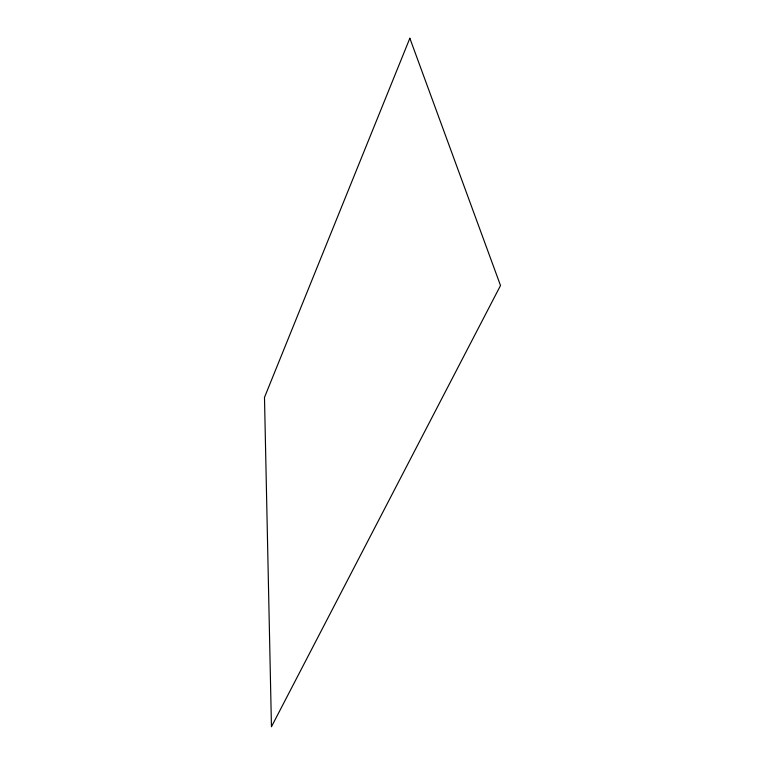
<?xml version="1.0" encoding="UTF-8"?>
<svg xmlns="http://www.w3.org/2000/svg" width="765" height="765" viewBox="0 0 765 765"><rect width="100%" height="100%" fill="white"/><g stroke="black" fill="none" stroke-linecap="round" stroke-linejoin="round"><path stroke-width="1.15" d="M409.849 38.25L264.489 397.389L271.451 726.75L500.511 285.517L409.849 38.25"/></g></svg>
